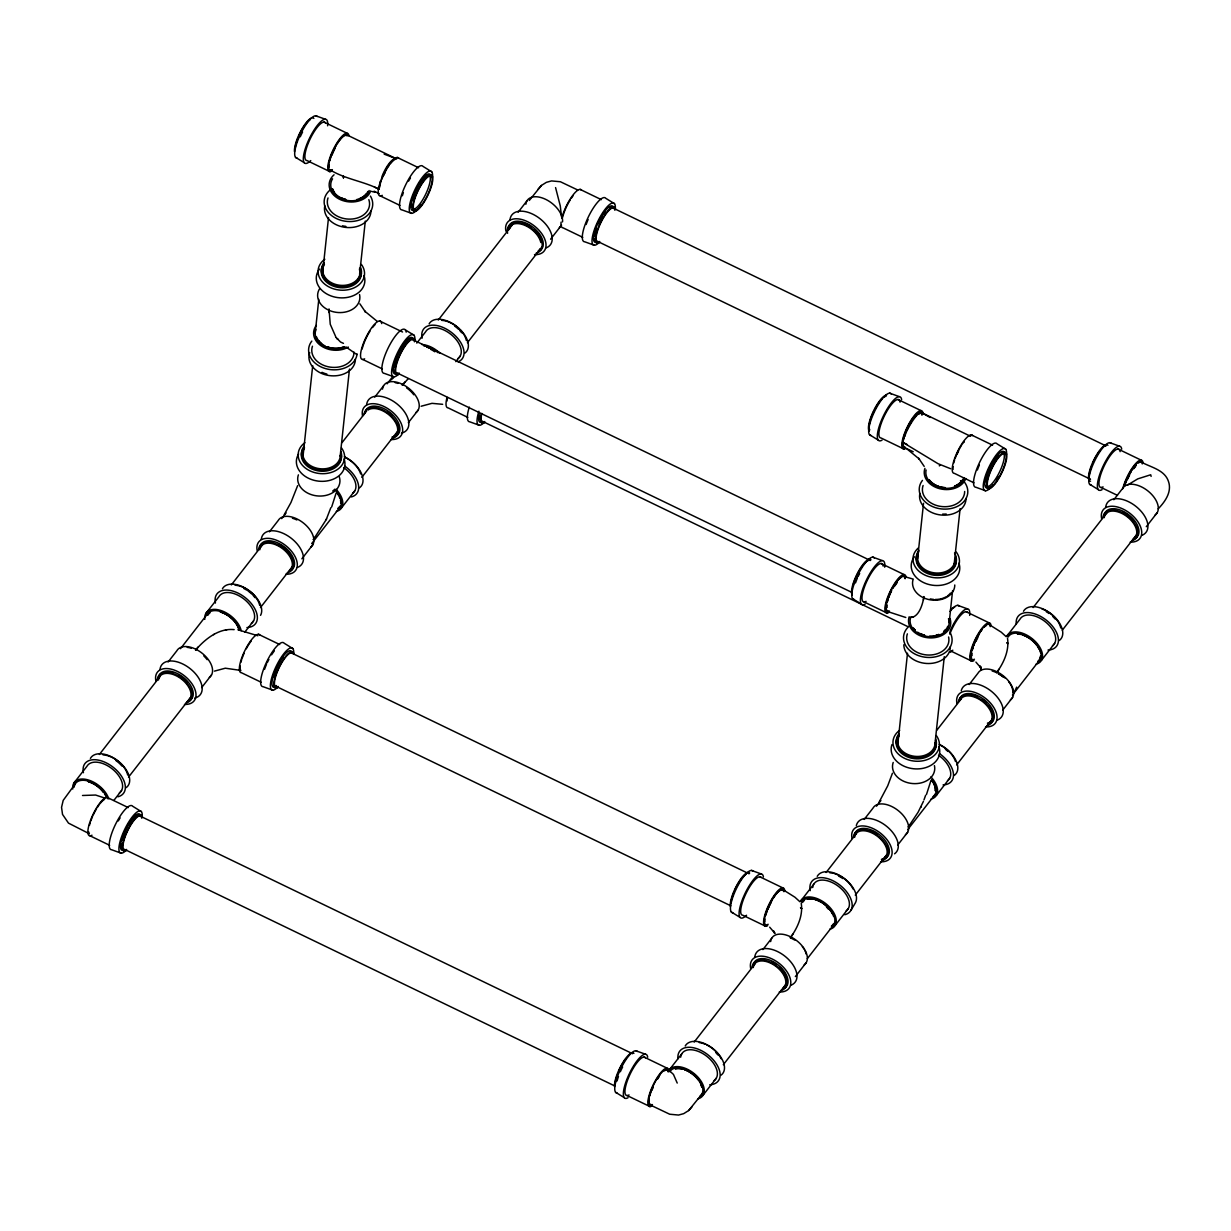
<?xml version="1.0" encoding="UTF-8"?>
<svg xmlns="http://www.w3.org/2000/svg" width="1231" height="1231" viewBox="0 0 1231 1231"><rect width="100%" height="100%" fill="white"/><g stroke="black" fill="none" stroke-linecap="round" stroke-linejoin="round"><path stroke-width="1.5" d="M794.841 940.084L790.348 937.745C797.442 928.066 803.228 915.525 801.227 903.277M992.171 671.003A19.588 11.541 37.9 0 1 996.602 672.68C1003.727 662.986 1009.451 650.46 1007.497 638.212M330.6 170.186C345.696 179.234 363.653 181.326 379.102 189.205A19.588 5.432 -64.2 0 1 379.779 185.496M328.815 312.505L329.016 308.935L330.247 324.245L336.017 337.371M315.167 333.293L318.798 299.379M302.795 458.409L312.705 365.622M322.414 274.79L328.523 217.595M339.787 139.719L339.725 140.226A18.804 5.201 -64.2 0 1 347.157 135.918M340.171 456.193L349.481 369.1M359.59 274.467L365.299 221.088M897.799 744.093L907.509 653.215M917.618 558.551L923.527 503.279M964.135 441.96L964.196 441.452A19.588 5.432 -64.2 0 0 962.473 443.806M934.975 743.786L944.285 656.692M954.194 563.952L960.103 508.665M949.178 622.609L952.594 590.572M1151.108 476.397L1150.708 474.766L1137.736 478.89L1127.473 485.106M923.419 599.989L923.927 596.573C922.865 603.759 919.034 617.454 910.463 617.454M330.831 507.726L326.215 519.62L313.351 539.624M925.62 795.318L923.989 799.858M380.533 180.942L379.102 189.205L374.424 187.05M315.136 537.239L313.366 539.593M909.955 824.739L908.155 827.186L918.111 812.198L923.435 801.366M336.14 493L331.693 506.91M930.944 780.592L926.481 794.487M297.64 485.63L290.947 502.54L284.223 514.666M892.444 773.222L887.72 785.824L879.026 802.258M907.401 444.653L902.708 442.298L938.13 463.748L950.609 468.719M1014.775 691.33L1016.652 687.144M326.215 519.62L326.569 518.836M921.003 807.197L921.373 806.428M940.007 464.672L939.345 465.857L940.299 464.81M850.96 910.294L855.345 902.923A23.297 13.726 37.9 0 0 843.066 877.58A23.297 13.726 37.9 0 0 817.23 876.334M82.508 795.488L95.603 795.041L104.881 798.088M790.348 937.745L792.872 934.237M996.602 672.68L999.141 669.172M73.752 783.239L86.893 766.359A21.173 12.464 37.9 0 1 112.59 769.175A21.173 12.464 37.9 0 1 119.361 792.964M168.108 662.001L176.864 650.753A21.173 12.464 37.9 0 1 202.546 653.569A21.173 12.464 37.9 0 1 209.332 677.358M205.777 613.592L218.918 596.712A21.173 12.464 37.9 0 1 244.6 599.528A21.173 12.464 37.9 0 1 251.386 623.317M269.42 531.807L278.175 520.544A21.173 12.464 37.9 0 1 303.872 523.36A21.173 12.464 37.9 0 1 310.643 547.149M518.128 212.224L526.883 200.961M374.763 397.136L383.533 385.872M416.817 343.095L425.587 331.831A21.173 12.464 37.9 0 1 451.269 334.647A21.173 12.464 37.9 0 1 458.04 358.436M75.06 784.147L63.196 800.381L61.55 807.336L62.519 814.399L68.49 823.124L88.94 833.541M180.48 648.675L207.07 614.5A19.588 11.541 37.9 0 1 224.457 613.007A19.588 11.541 37.9 0 1 239.83 630.303M281.684 518.62L286.1 512.942M529.299 200.453L541.425 185.45L546.379 182.342L551.55 180.926L560.397 181.742L577.724 189.989M387.134 383.81L392.92 376.378M99.372 754.48L160.307 676.173M231.32 584.925L264.019 542.902M342.033 442.637L366.592 411.077M438.267 320.045L513.265 223.673M128.516 777.13L191.79 695.838M260.464 607.575L291.993 567.06M361.822 477.336L398.075 430.727M467.411 342.71L542.409 246.338M311.689 543.594L340.448 506.664M113.883 800.396L121.546 790.533M201.653 687.59L211.517 674.927M244.8 632.149L253.555 620.886M301.872 558.797L312.828 544.733M341.741 507.572L354.882 490.692M550.58 239.214L561.536 225.15A21.173 12.464 37.9 0 1 559.351 227.566M408.323 422.725L418.171 410.061M455.855 361.652L460.225 356.021M681.697 1053.951L668.556 1070.832A21.173 12.464 37.9 0 1 696.315 1075.479A21.173 12.464 37.9 0 1 697.808 1098.868M762.897 949.593L771.668 938.33M813.706 884.289L800.565 901.184A21.173 12.464 37.9 0 1 828.325 905.831A21.173 12.464 37.9 0 1 829.817 929.22M864.224 819.384L872.979 808.136A21.173 12.464 37.9 0 1 898.676 810.952A21.173 12.464 37.9 0 1 905.447 834.741M969.166 684.528L977.922 673.265A21.173 12.464 37.9 0 1 1003.619 676.081A21.173 12.464 37.9 0 1 1010.389 699.87M1113.84 499.709L1122.595 488.445A21.173 12.464 37.9 0 1 1148.292 491.261A21.173 12.464 37.9 0 1 1155.063 515.05M876.487 806.197L880.904 800.535M648.752 1099.852L649.152 1099.345A18.804 5.201 -64.2 0 0 649.137 1102.084M694.176 1042.057L755.095 963.765M826.109 872.502L856.484 833.479M936.837 730.229L961.396 698.654M1033.132 607.56L1107.161 512.435M723.32 1064.723L785.424 984.923M855.268 895.168L886.797 854.637M956.625 764.913L992.878 718.319M1062.276 630.226L1136.29 535.1M650.645 1105.161L669.695 1114.224L678.543 1115.055L683.713 1113.64L688.668 1110.531L701.901 1094.113M807.321 958.641L833.926 924.45M907.647 829.709L935.237 794.257M1012.436 695.053L1040.18 659.385M1158.156 508.865C1165.034 501.771 1172.127 491.861 1168.481 481.475C1164.511 469.303 1149.831 467.241 1140.321 461.502M703.209 1095.021L716.35 1078.125M795.364 976.583L806.305 962.519M835.218 925.358L848.359 908.478M897.768 844.974L907.632 832.31M936.545 795.164L949.686 778.269M1002.726 710.118L1012.574 697.454M1041.488 660.293L1054.628 643.413M1146.292 526.699L1157.248 512.635M555.566 187.589L560.274 205.885L561.536 216.918M677.219 1083.065L673.449 1074.432L670.31 1071.509M405.045 381.933L402.214 385.288L408.215 378.717M198.376 646.798L195.544 650.168C204.746 639.335 218.749 627.918 234.152 629.626M538.162 189.051L539.547 187.527M540.147 186.85L541.425 185.45M688.668 1110.531L689.945 1109.131M690.545 1108.454L691.93 1106.931M391.027 379.887L393.52 377.809M421.11 406.245L431.989 403.337L442.637 404.322M214.44 671.126L225.319 668.202L239.368 670.218M214.225 634.288L213.532 634.657M913.402 617.177L911.94 616.916L913.31 617.223M237.922 629.78L257.864 635.75M371.762 191.497L374.793 192.174M912.125 578.77L906.016 577.077M905.785 617.485L887.613 611.545M225.473 629.98L226.519 630.226L225.719 629.949M384.18 154.152L395.874 158.553A19.588 6.386 -66.7 0 0 382.118 176.218M315.675 115.745L325.261 119.207M594.373 245.277L584.787 241.815A24.358 6.755 -64.2 0 1 588.495 216.625A24.358 6.755 -64.2 0 1 605.837 198.345L614.5 203.7M1109.731 442.652L1119.318 446.114M411.585 213.363L401.998 209.901A24.358 6.755 -64.2 0 1 405.722 184.727A24.358 6.755 -64.2 0 1 423.049 166.431L431.727 171.786M889.674 393.151L899.261 396.613M985.585 490.769L975.998 487.307A24.358 6.755 -64.2 0 1 979.722 462.133A24.358 6.755 -64.2 0 1 997.064 443.837L1005.727 449.192M393.92 376.84L384.334 373.378A24.358 6.755 -64.2 0 1 389.488 345.372A24.358 6.755 -64.2 0 1 406.184 332.155M872.764 557.135L882.35 560.597M479.398 425.295L469.811 421.833A24.358 6.755 -64.2 0 1 469.303 407.122M957.718 605.344L967.304 608.806M272.728 690.16L263.142 686.713A24.358 6.755 -64.2 0 1 266.85 661.524A24.358 6.755 -64.2 0 1 284.192 643.244L292.855 648.583M751.449 870.409L761.035 873.872M121.269 853.221L111.682 849.759A24.358 6.755 -64.2 0 1 115.391 824.585A24.358 6.755 -64.2 0 1 132.733 806.29L141.396 811.644M635.719 1050.705L645.306 1054.167M343.449 343.341L340.541 342.033L336.278 337.709M580.078 189.374L601.359 199.653M1118.056 449.007L1140.968 460.055M610.207 206.654L1105.3 445.576M597.112 241.168L1090.481 479.259M582.771 237.337L563.136 227.873A21.173 5.863 -64.2 0 1 561.09 222.134M1101.114 487.491L1117.486 495.385M323.984 122.084L346.896 133.148M397.305 157.476L418.571 167.739M897.999 399.506L920.911 410.554M971.305 434.882L992.571 445.145M346.265 134.594L394.982 158.107M920.265 412L970.674 436.328M374.086 191.174L379.271 193.682M913.233 451.762L904.6 447.607A19.588 5.432 -64.2 0 1 908.74 425.064A19.588 5.432 -64.2 0 1 922.173 414.447M329.954 171.632L307.042 160.584A21.173 5.863 -64.2 0 1 310.274 138.688A21.173 5.863 -64.2 0 1 325.353 122.777M380.364 195.96L399.998 205.439M903.969 449.038L881.057 437.99A21.173 5.863 -64.2 0 1 885.535 413.631A21.173 5.863 -64.2 0 1 900.061 402.152M973.998 482.844L954.364 473.366A21.173 5.863 -64.2 0 1 957.595 451.469A21.173 5.863 -64.2 0 1 972.675 435.574M960.472 480.721L962.303 481.613M379.64 320.952L402.552 332.001M881.073 563.49L903.985 574.538M411.877 339.248L870.379 560.505M966.027 611.684L988.939 622.748M397.044 372.916L852.098 592.511M362.699 359.437L382.333 368.915M864.147 601.974L887.043 613.023M482.106 421.171L907.647 626.533M467.795 417.371L448.161 407.892A21.173 5.863 -64.2 0 1 446.853 398.152M950.732 650.968L971.998 661.232M258.433 634.273L279.714 644.536M759.758 876.749L782.67 887.813M290.67 652.568L749.079 873.795M274.113 685.405L730.799 905.801M261.141 682.236L241.491 672.757A21.173 5.863 -64.2 0 1 244.723 650.876A21.173 5.863 -64.2 0 1 259.803 634.965M765.744 926.297L742.832 915.248A21.173 5.863 -64.2 0 1 746.063 893.352A21.173 5.863 -64.2 0 1 761.127 877.441M106.974 797.334L128.255 807.598M644.044 1057.06L666.956 1068.108M139.226 815.63L632.596 1053.721M124.408 849.313L614.315 1085.727M90.032 835.818L109.667 845.297M627.102 1095.544L650.014 1106.592M989.586 624.84L1001.203 632.149L1006.235 636.735M783.331 889.905L794.934 897.214L799.965 901.8M1007.958 643.382L1006.758 642.705L1007.958 643.536M801.689 908.447L800.489 907.77L801.689 908.616M1089.604 484.229L1098.267 489.584M869.548 434.728L878.211 440.083M295.532 157.322L304.211 162.661M852.621 598.712L861.3 604.067M405.384 329.908L414.062 335.263M731.306 911.986L739.985 917.341M615.592 1092.282L624.255 1097.637M930.067 417.478L922.081 412.924L922.465 414.585M906.878 448.869L919.465 459.194L918.649 458.255L924.204 466.411M377.194 321.353L364.591 311.028L365.407 311.951L359.867 303.811M356.775 354.513L345.865 346.896M1005.204 678.05L998.11 673.465A19.588 11.541 37.9 0 1 1003.65 677.327M975.921 662.109L980.999 668.002M769.667 927.174L774.73 933.067M337.063 338.494L337.848 339.325L337.217 338.663M981.199 668.325L979.722 665.771L980.676 667.91M774.93 933.406L773.453 930.836L774.407 932.975M981.245 670.126L980.938 666.879L981.122 669.033M893.121 587.341A18.527 5.139 -64.2 0 1 905.062 578.693M886.628 607.729A18.527 5.139 -64.2 0 1 886.643 605.037M887.289 601.528A18.527 5.139 -64.2 0 1 888.059 598.851M888.52 597.45A18.527 5.139 -64.2 0 1 891.629 590.172M894.875 585.91A15.88 4.401 -64.2 0 1 896.953 582.94M667.217 1070.431A18.527 5.139 -64.2 0 1 668.418 1071.032M765.974 914.802A18.527 5.139 -64.2 0 1 767.205 910.725M767.729 909.294A18.527 5.139 -64.2 0 1 772.591 899.261M773.391 897.968A18.527 5.139 -64.2 0 1 775.007 895.568M775.822 894.491A18.527 5.139 -64.2 0 1 783.147 890.259M971.582 655.938A18.527 5.139 -64.2 0 1 971.598 653.246M972.244 649.737A18.527 5.139 -64.2 0 1 972.998 647.06M973.475 645.66A18.527 5.139 -64.2 0 1 978.86 634.196M979.661 632.903A18.527 5.139 -64.2 0 1 982.076 629.426M984.415 626.779A18.527 5.139 -64.2 0 1 986.508 625.133M975.998 641.32A15.88 4.401 -64.2 0 1 977.814 637.581M1124.303 486.137A18.527 5.139 -64.2 0 1 1136.136 464.487A18.804 5.201 -64.2 0 0 1125.057 483.598M1127.719 479.028A15.88 4.401 -64.2 0 1 1129.519 475.289M1133.613 468.842A15.88 4.401 -64.2 0 1 1135.613 466.58M366.515 193.713A18.527 14.064 6.1 0 1 359.775 198.591M345.742 199.407A18.527 14.064 6.1 0 1 341.279 197.806M334.493 192.344A18.527 14.064 6.1 0 1 332.632 188.866M344.542 347.465A19.588 14.88 6.1 0 1 322.861 345.449A19.588 14.88 6.1 0 1 315.828 329.462M348.342 347.065A21.173 16.08 6.1 0 1 321.183 345.896A21.173 16.08 6.1 0 1 316.382 325.292M354.02 352.174A21.173 16.08 6.1 0 1 330.185 367.13A21.173 16.08 6.1 0 1 312.459 346.219M355.39 359.113A23.297 17.696 6.1 0 1 329.185 375.563A23.297 17.696 6.1 0 1 309.689 352.558M357.098 353.913A24.358 18.496 6.1 0 1 325.646 368.638A24.358 18.496 6.1 0 1 311.812 341.095M326.861 374.055A20.127 15.28 6.1 0 1 322.014 372.316M344.141 346.927A18.804 14.28 6.1 0 1 326.831 346.757M325.384 346.126A18.804 14.28 6.1 0 1 316.613 337.063M398.875 374.255A20.127 5.57 -64.2 0 1 400.09 354.036A20.127 5.57 -64.2 0 1 415.078 340.787M399.29 373.085A18.804 5.201 -64.2 0 1 400.429 354.205A18.804 5.201 -64.2 0 1 414.416 341.818M395.72 372.747A18.804 5.201 -64.2 0 1 393.889 370.393M393.905 367.654A18.804 5.201 -64.2 0 1 406.907 340.818M409.031 339.141A18.804 5.201 -64.2 0 1 410.754 338.587M398.69 374.086A23.297 6.463 -64.2 0 1 392.135 367.684A23.297 6.463 -64.2 0 1 405.861 339.356A23.297 6.463 -64.2 0 1 414.801 340.802M395.197 373.947A20.127 5.57 -64.2 0 1 398.259 353.159A20.127 5.57 -64.2 0 1 412.585 338.048M364.638 358.821A21.173 5.863 -64.2 0 1 365.93 337.54A21.173 5.863 -64.2 0 1 381.702 323.599M362.129 348.989A19.588 5.432 -64.2 0 1 369.962 331.185M372.516 327.523A19.588 5.432 -64.2 0 1 374.993 324.707M359.544 294.532A21.173 16.08 6.1 0 1 336.048 312.305A21.173 16.08 6.1 0 1 319.568 288.808M359.544 268.158A18.804 14.28 6.1 0 1 339.864 285.269A18.804 14.28 6.1 0 1 324.43 264.311M359.437 276.944A18.804 14.28 6.1 0 1 355.697 282.268M331.97 284.453A18.804 14.28 6.1 0 1 323.214 275.39M322.553 271.651A18.804 14.28 6.1 0 1 323.184 267.973M359.406 269.527A18.804 14.28 6.1 0 1 360.052 273.267M361.375 273.313A20.127 15.28 6.1 0 1 336.171 287.023A20.127 15.28 6.1 0 1 323.891 264.05M360.683 269.327A20.127 15.28 6.1 0 1 361.299 271.989M360.821 267.958A20.127 15.28 6.1 0 1 338.894 286.161A20.127 15.28 6.1 0 1 324.045 262.68M361.406 264.45A23.297 17.696 6.1 0 1 354.697 287.562A23.297 17.696 6.1 0 1 323.538 283.099A23.297 17.696 6.1 0 1 324.83 259.218M364.022 275.513A24.358 18.496 6.1 0 1 337.463 297.563A24.358 18.496 6.1 0 1 319.491 269.143M332.016 155.044A17.48 4.847 -64.2 0 1 335.14 148.166M332.385 169.616A19.588 5.432 -64.2 0 1 332.508 152.259A19.588 5.432 -64.2 0 1 347.527 135.225M380.148 184.127A19.588 5.432 -64.2 0 1 381.087 181.203M381.641 179.68A19.588 5.432 -64.2 0 1 386.78 169.062M387.627 167.708A19.588 5.432 -64.2 0 1 389.335 165.169M390.181 164.031A19.588 5.432 -64.2 0 1 396.659 158.907M331.908 171.017A21.173 5.863 -64.2 0 1 333.186 149.736A21.173 5.863 -64.2 0 1 348.958 135.795M329.077 167.124A18.804 5.201 -64.2 0 1 329.092 164.385M329.754 160.83A18.804 5.201 -64.2 0 1 336.463 145.058M337.263 143.75A18.804 5.201 -64.2 0 1 338.91 141.319M294.517 151.798A20.127 5.57 -64.2 0 1 301.98 128.916A20.127 5.57 -64.2 0 1 313.859 118.407M300.272 136.779A20.127 5.57 -64.2 0 1 302.564 132.056M297.04 158.076A23.297 6.463 -64.2 0 1 300.595 133.994A23.297 6.463 -64.2 0 1 317.167 116.499M310.766 160.584A24.358 6.755 -64.2 0 1 303.903 153.89A24.358 6.755 -64.2 0 1 318.244 124.285A24.358 6.755 -64.2 0 1 327.615 125.793M295.194 148.012A18.804 5.201 -64.2 0 1 298.21 137.395M298.841 135.902A18.804 5.201 -64.2 0 1 310.32 119.499M367.915 191.497A18.804 14.28 6.1 0 1 356.728 199.576M345.465 199.453A18.804 14.28 6.1 0 1 332.17 188.774M370.946 210.824A23.297 17.696 6.1 0 1 345.742 227.412A23.297 17.696 6.1 0 1 324.815 205.762M370.423 196.083A24.358 18.496 6.1 0 1 361.852 219.041A24.358 18.496 6.1 0 1 330.339 214.533A24.358 18.496 6.1 0 1 329.785 190.266M368.838 199.684A21.173 16.08 6.1 0 1 348.496 219.103A21.173 16.08 6.1 0 1 328.015 197.929M345.865 226.381A20.127 15.28 6.1 0 1 342.418 225.781M370.7 190.897A21.173 16.08 6.1 0 1 340.572 199.73A21.173 16.08 6.1 0 1 334.047 174.787M369.162 190.513A19.588 14.88 6.1 0 1 343.634 199.576A19.588 14.88 6.1 0 1 332.539 178.787M382.302 195.329A21.173 5.863 -64.2 0 1 382.426 176.572A21.173 5.863 -64.2 0 1 398.659 158.153M422.202 180.034A18.804 5.201 -64.2 0 1 429.019 185.773A18.804 5.201 -64.2 0 1 413.385 209.27M411.554 206.916A18.804 5.201 -64.2 0 1 411.569 204.177M412.231 200.622A18.804 5.201 -64.2 0 1 418.94 184.865M419.74 183.542A18.804 5.201 -64.2 0 1 421.387 181.111M402.352 195.775A21.173 5.863 -64.2 0 1 403.368 192.621M408.615 181.065A21.173 5.863 -64.2 0 1 410.431 178.033M414.709 209.886A20.127 5.57 -64.2 0 1 414.832 192.067A20.127 5.57 -64.2 0 1 430.25 174.571M421.325 204.454A23.297 6.463 -64.2 0 1 409.231 208.701A23.297 6.463 -64.2 0 1 421.833 178.003A23.297 6.463 -64.2 0 1 432.466 177.326M383.826 175.11A18.804 5.201 -64.2 0 1 385.288 172.171M343.926 346.85A18.527 14.064 6.1 0 1 326.861 346.68M321.599 343.649A18.527 14.064 6.1 0 1 318.644 340.602M427.08 347.157A18.527 10.91 37.9 0 1 435.389 351.174M187.22 647.368A19.604 11.171 42.2 0 1 191.282 648.26M203.838 655.954A19.588 11.541 37.9 0 1 207.131 659.662M204.792 619.362A21.173 12.464 37.9 0 1 220.564 610.391A21.173 12.464 37.9 0 1 241.184 630.687M243.846 588.526A18.804 11.064 37.9 0 1 246.662 590.08M248.016 590.972A18.804 11.064 37.9 0 1 251.801 594.081M252.94 595.235A18.804 11.064 37.9 0 1 254.971 597.65M207.716 614.961A18.804 11.064 37.9 0 1 209.655 612.807M239.153 630.118A18.804 11.064 37.9 0 0 220.149 611.899A18.527 10.91 37.9 0 1 238.937 629.887M207.962 614.931A18.527 10.91 37.9 0 1 209.87 612.823M222.442 588.741A23.297 13.726 37.9 0 1 248.262 590.003A23.297 13.726 37.9 0 1 260.557 615.346M215.44 603.052A24.358 14.341 37.9 0 1 230.028 590.403A24.358 14.341 37.9 0 1 255.586 610.268A24.358 14.341 37.9 0 1 246.939 627.548M235.044 585.217A20.127 11.848 37.9 0 1 259.726 605.437M277.667 687.575A20.127 5.57 -64.2 0 1 278.898 667.371A20.127 5.57 -64.2 0 1 293.886 654.123M278.083 686.406A18.804 5.201 -64.2 0 1 278.191 669.756A18.804 5.201 -64.2 0 1 292.609 653.415M276.252 685.529A18.804 5.201 -64.2 0 1 273.313 685.467M273.359 677.435A18.804 5.201 -64.2 0 1 280.883 660.355M281.699 659.108A18.804 5.201 -64.2 0 1 283.345 656.831M277.498 687.406A23.297 6.463 -64.2 0 1 270.928 681.02A23.297 6.463 -64.2 0 1 284.653 652.692A23.297 6.463 -64.2 0 1 293.609 654.138M264.511 669.418A21.173 5.863 -64.2 0 1 266.481 664.432M267.235 662.77A21.173 5.863 -64.2 0 1 268.897 659.462M271.574 654.83A21.173 5.863 -64.2 0 1 274.344 650.876M273.99 687.283A20.127 5.57 -64.2 0 1 278.252 664.14A20.127 5.57 -64.2 0 1 292.055 653.23M240.876 670.68A19.588 5.432 -64.2 0 1 240.245 666.017M240.922 662.309A19.588 5.432 -64.2 0 1 241.722 659.477M242.23 658A19.588 5.432 -64.2 0 1 244.046 653.399M246.277 648.783A19.588 5.432 -64.2 0 1 251.324 640.843M158.476 679.989A18.804 11.064 37.9 0 1 180.203 678.112A18.804 11.064 37.9 0 1 188.174 700.716M170.093 672.141A18.804 11.064 37.9 0 1 172.832 672.695M178.495 675.05A18.804 11.064 37.9 0 1 187.235 682.205M191.159 697.208A18.804 11.064 37.9 0 1 189.22 699.362M158.384 678.081A20.127 11.848 37.9 0 1 183.742 677.665A20.127 11.848 37.9 0 1 187.112 701.624M157.322 679.435A20.127 11.848 37.9 0 1 182.68 679.02A20.127 11.848 37.9 0 1 186.066 702.978M155.891 680.989A23.297 13.726 37.9 0 1 170.401 668.987A23.297 13.726 37.9 0 1 194.744 688.929A23.297 13.726 37.9 0 1 184.481 704.409M159.968 669.556A24.358 14.341 37.9 0 1 190.667 669.064A24.358 14.341 37.9 0 1 194.76 698.069M103.342 792.164A18.527 10.91 37.9 0 0 88.186 781.577A18.804 11.064 37.9 0 1 103.496 792.287M104.373 793.533A18.804 11.064 37.9 0 1 105.82 796.057M336.679 492.308A18.527 10.91 37.9 0 1 339.941 498.493M335.247 489.784A19.588 11.541 37.9 0 1 338.417 508.911M292.424 518.266A19.588 11.541 37.9 0 1 296.856 519.959M336.125 489.323A21.173 12.464 37.9 0 1 336.34 511.434M343.711 467.642A21.173 12.464 37.9 0 1 352.697 493.108M344.634 466.01A24.358 14.341 37.9 0 1 351.266 496.939M344.418 456.763A23.297 13.726 37.9 0 1 359.467 487.799M345.249 457.47A20.127 11.848 37.9 0 1 360.698 473.935M336.832 492.431A18.804 11.064 37.9 0 1 338.494 494.939M340.464 499.924A18.804 11.064 37.9 0 1 340.679 503.341M339.787 506.218A18.804 11.064 37.9 0 1 337.848 508.357M340.91 451.423A20.127 15.28 6.1 0 1 318.967 469.627A20.127 15.28 6.1 0 1 304.119 446.145M340.279 455.362A18.804 14.28 6.1 0 1 317.521 468.349A18.804 14.28 6.1 0 1 304.519 447.776M334.678 466.611A18.804 14.28 6.1 0 1 330.816 468.719M319.814 470.104A18.804 14.28 6.1 0 1 316.582 469.534M305.18 462.379A18.804 14.28 6.1 0 1 303.257 451.454M341.479 447.915A23.297 17.696 6.1 0 1 334.77 471.027A23.297 17.696 6.1 0 1 303.626 466.564A23.297 17.696 6.1 0 1 304.903 442.683M344.111 458.978A24.358 18.496 6.1 0 1 318.598 481.152A24.358 18.496 6.1 0 1 298.61 453.993M340.756 452.793A20.127 15.28 6.1 0 1 319.691 471.104A20.127 15.28 6.1 0 1 303.18 448.669M339.217 476.612A21.173 16.08 6.1 0 1 318.891 496.031A21.173 16.08 6.1 0 1 298.394 474.858M334.863 489.153A19.588 14.88 6.1 0 1 332.678 491.046M259.787 549.78A18.804 11.064 37.9 0 1 281.53 547.918A18.804 11.064 37.9 0 1 289.5 570.507M259.695 547.872A20.127 11.848 37.9 0 1 282.961 545.872A20.127 11.848 37.9 0 1 291.485 570.061M258.648 549.226A20.127 11.848 37.9 0 1 284.007 548.811A20.127 11.848 37.9 0 1 287.377 572.784M257.217 550.78A23.297 13.726 37.9 0 1 271.728 538.778A23.297 13.726 37.9 0 1 296.055 558.72A23.297 13.726 37.9 0 1 285.792 574.2M261.295 539.347A24.358 14.341 37.9 0 1 291.162 538.193A24.358 14.341 37.9 0 1 297.425 567.445M261.726 545.548A18.804 11.064 37.9 0 1 263.665 543.394M270.097 541.825A18.804 11.064 37.9 0 1 272.774 542.163M278.406 544.117A18.804 11.064 37.9 0 1 281.222 545.672M282.576 546.564A18.804 11.064 37.9 0 1 291.839 556.997M430.973 349.512A17.48 10.294 37.9 0 1 434.851 351.789M423.818 345.865A19.588 11.541 37.9 0 1 438.159 352.789M395.197 382.672A19.604 11.171 42.2 0 1 397.952 383.395M406.553 387.842A19.588 11.541 37.9 0 1 413.801 394.782M421.864 344.526A21.173 12.464 37.9 0 1 440.19 353.374M454.685 326.107A18.804 11.064 37.9 0 1 458.471 329.216M459.609 330.354A18.804 11.064 37.9 0 1 461.64 332.77M426.803 347.034A18.804 11.064 37.9 0 1 435.235 351.097M429.111 323.876A23.297 13.726 37.9 0 1 457.363 326.969A23.297 13.726 37.9 0 1 464.81 353.143M422.11 338.186A24.358 14.341 37.9 0 1 449.115 330.739A24.358 14.341 37.9 0 1 457.963 361.852M441.714 320.352A20.127 11.848 37.9 0 1 459.117 328.754M460.332 329.97A20.127 11.848 37.9 0 1 464.272 335.247M464.979 336.586A20.127 11.848 37.9 0 1 466.395 340.572M484.337 422.71A20.127 5.57 -64.2 0 1 481.259 414.031M484.752 421.541A18.804 5.201 -64.2 0 1 481.86 413.447M484.152 422.541A23.297 6.463 -64.2 0 1 478.905 411.216M479.351 418.863A18.804 5.201 -64.2 0 1 479.382 416.124M480.659 422.402A20.127 5.57 -64.2 0 1 479.428 413.154M446.915 401.152A19.588 5.432 -64.2 0 1 447.592 397.444M382.518 389.119A21.173 12.464 37.9 0 1 407.015 387.011A21.173 12.464 37.9 0 1 415.986 412.477M367.961 410.077A18.804 11.064 37.9 0 1 392.335 418.094A18.804 11.064 37.9 0 1 391.981 437.113M365.038 413.201A20.127 11.848 37.9 0 1 390.396 412.8A20.127 11.848 37.9 0 1 393.782 436.759M363.991 414.555A20.127 11.848 37.9 0 1 389.35 414.155A20.127 11.848 37.9 0 1 392.735 438.113M362.56 416.109A23.297 13.726 37.9 0 1 377.071 404.122A23.297 13.726 37.9 0 1 401.414 424.049A23.297 13.726 37.9 0 1 391.135 439.529M366.638 404.676A24.358 14.341 37.9 0 1 397.336 404.183A24.358 14.341 37.9 0 1 401.429 433.189M387.919 411.893A18.804 11.064 37.9 0 1 391.72 415.001M397.828 432.343A18.804 11.064 37.9 0 1 395.89 434.481M961.319 481.306A18.527 14.064 6.1 0 1 954.564 486.183M945.331 487.676A18.527 14.064 6.1 0 1 940.546 486.984A18.804 14.28 6.1 0 0 945.408 487.738M675.465 1068.8A18.527 10.91 37.9 0 1 682.99 1069.17M698.146 1079.741A18.527 10.91 37.9 0 0 684.374 1069.601A18.804 11.064 37.9 0 1 700.624 1083.634M700.978 1084.696A18.527 10.91 37.9 0 1 701.716 1087.127M675.296 1068.77A18.804 11.064 37.9 0 1 682.928 1069.139M701.178 1084.896A18.804 11.064 37.9 0 1 701.932 1087.358M807.474 899.153A18.527 10.91 37.9 0 1 813.645 899.184A18.804 11.064 37.9 0 0 807.321 899.122M814.999 899.522A18.527 10.91 37.9 0 1 821.969 902.646M823.308 903.523A18.527 10.91 37.9 0 1 832.448 913.802M802.52 902.538A18.804 11.064 37.9 0 1 804.458 900.4M814.937 899.492A18.804 11.064 37.9 0 1 822 902.662M823.37 903.554A18.804 11.064 37.9 0 1 833.633 916.495M833.279 924.004A18.804 11.064 37.9 0 1 831.34 926.158M931.482 779.885A18.527 10.91 37.9 0 1 934.744 786.07M935.052 787.271A18.527 10.91 37.9 0 1 935.268 790.641M945.47 629.564A18.527 14.064 6.1 0 1 943.623 631.503M938.73 634.427A18.527 14.064 6.1 0 1 935.806 635.35M920.234 633.642A18.527 14.064 6.1 0 0 924.696 635.242A18.804 14.28 6.1 0 1 917.618 632.211M1017.883 634.073A18.527 10.91 37.9 0 1 1020.514 634.411M1021.884 634.75A18.527 10.91 37.9 0 1 1028.839 637.873M1030.178 638.751A18.527 10.91 37.9 0 1 1040.61 652.707M1040.826 656.077A18.527 10.91 37.9 0 1 1038.041 661.032M904.693 436.405A17.48 4.847 -64.2 0 1 905.524 433.804M907.155 429.681A17.48 4.847 -64.2 0 1 911.355 421.756M913.648 418.494A17.48 4.847 -64.2 0 1 915.849 415.986M917.818 414.432A17.48 4.847 -64.2 0 1 919.419 413.924M953.086 469.473A19.588 5.432 -64.2 0 1 953.117 466.626M953.794 462.918A19.588 5.432 -64.2 0 1 954.594 460.086M955.087 458.609A19.588 5.432 -64.2 0 1 961.626 445.114M902.4 445.007A19.588 4.447 -61.9 0 1 909.709 425.557A19.588 4.447 -61.9 0 1 921.05 412.4M1002.419 452.516A18.804 5.201 -64.2 0 1 999.557 471.95A18.804 5.201 -64.2 0 1 986.185 486.06M985.585 481.583A18.804 5.201 -64.2 0 1 998.572 454.747M977.368 470.027A21.173 5.863 -64.2 0 1 979.353 465.041M957.164 453.993A18.804 5.201 -64.2 0 1 958.549 451.038M986.862 487.876A20.127 5.57 -64.2 0 1 989.939 467.088A20.127 5.57 -64.2 0 1 1004.25 451.977M993.294 484.675A23.297 6.463 -64.2 0 1 983.338 484.46A23.297 6.463 -64.2 0 1 996.525 454.531A23.297 6.463 -64.2 0 1 1006.466 454.747M998.587 476.535A23.297 6.463 -64.2 0 1 996.341 480.321M946.193 514.019A20.127 15.28 6.1 0 1 942.7 514.096M966.027 498.401A23.297 17.696 6.1 0 1 940.823 514.989A23.297 17.696 6.1 0 1 919.896 493.354M964.535 482.198A24.358 18.496 6.1 0 1 943.592 509.095A24.358 18.496 6.1 0 1 922.45 480.382M964.658 491.461A21.173 16.08 6.1 0 1 940.823 506.433A21.173 16.08 6.1 0 1 923.096 485.506M962.996 479.074A18.804 14.28 6.1 0 1 954.779 486.214M965.781 478.474A21.173 16.08 6.1 0 1 939.945 488.769A21.173 16.08 6.1 0 1 924.927 468.38M964.242 478.09A19.588 14.88 6.1 0 1 941.176 487.799A19.588 14.88 6.1 0 1 926.097 470.011M905.908 448.423A21.173 5.863 -64.2 0 1 907.201 427.157A21.173 5.863 -64.2 0 1 922.973 413.201M869.794 429.896A18.804 5.201 -64.2 0 1 874.241 410.354M874.995 408.892A18.804 5.201 -64.2 0 1 882.196 398.582M884.32 396.905A18.804 5.201 -64.2 0 1 886.043 396.351M921.157 413.339A18.804 5.201 -64.2 0 1 921.788 415.062M904.923 446.884A18.804 5.201 -64.2 0 1 903.092 444.529M903.108 441.791A18.804 5.201 -64.2 0 1 903.754 438.236M904.108 436.913A18.804 5.201 -64.2 0 1 905 434.097M905.539 432.65A18.804 5.201 -64.2 0 1 911.279 421.156M913.741 417.632A18.804 5.201 -64.2 0 1 916.11 414.955M918.218 413.277A18.804 5.201 -64.2 0 1 919.957 412.724M871.04 435.497A23.297 6.463 -64.2 0 1 874.595 411.4A23.297 6.463 -64.2 0 1 891.182 393.92M882.027 440.159A24.358 6.755 -64.2 0 1 883.504 415.693A24.358 6.755 -64.2 0 1 901.631 399.66M869.178 431.065A20.127 5.57 -64.2 0 1 873.548 410.923A20.127 5.57 -64.2 0 1 886.566 395.151M948.486 618.716A19.588 14.88 6.1 0 1 929.682 636.689A19.588 14.88 6.1 0 1 910.74 617.1M950.486 593.08A19.588 15.203 11.5 0 1 947.393 596.004M946.147 596.804A19.588 15.203 11.5 0 1 935.314 599.482M933.652 599.405A19.588 15.203 11.5 0 1 930.267 598.897M950.024 618.47A21.173 16.08 6.1 0 1 929.682 637.889A21.173 16.08 6.1 0 1 909.201 616.731M948.593 636.996A21.173 16.08 6.1 0 1 926.943 654.969A21.173 16.08 6.1 0 1 907.37 633.857M947.762 626.256A18.804 14.28 6.1 0 1 944.023 631.58M939.053 634.565A18.804 14.28 6.1 0 1 936.083 635.488M934.529 635.796A18.804 14.28 6.1 0 1 929.682 636.088M949.793 632.011A24.358 18.496 6.1 0 1 941.207 654.969A24.358 18.496 6.1 0 1 909.694 650.445A24.358 18.496 6.1 0 1 909.14 626.179M949.532 651.307A23.297 17.696 6.1 0 1 924.096 663.217A23.297 17.696 6.1 0 1 903.831 644.767M950.301 646.752A23.297 17.696 6.1 0 1 949.963 649.814M852.267 595.05A20.127 5.57 -64.2 0 1 857.822 572.569A20.127 5.57 -64.2 0 1 870.963 559.797M852.267 592.157A18.804 5.201 -64.2 0 1 852.283 589.403M852.945 585.848A18.804 5.201 -64.2 0 1 859.653 570.091M860.454 568.768A18.804 5.201 -64.2 0 1 862.1 566.352M862.916 565.26A18.804 5.201 -64.2 0 1 869.132 560.336M887.997 610.868A18.804 5.201 -64.2 0 1 886.843 602.221M888.09 598.081A18.804 5.201 -64.2 0 1 891.229 590.695M892.752 587.833A18.804 5.201 -64.2 0 1 901.307 577.247M854.129 599.466A23.297 6.463 -64.2 0 1 857.684 575.385A23.297 6.463 -64.2 0 1 874.272 557.905M865.101 604.144A24.358 6.755 -64.2 0 1 868.024 576.847A24.358 6.755 -64.2 0 1 884.704 567.183M866.085 601.344A21.173 5.863 -64.2 0 1 867.378 580.078A21.173 5.863 -64.2 0 1 883.15 566.137M855.499 582.909A20.127 5.57 -64.2 0 1 857.361 578.17M858.084 576.585A20.127 5.57 -64.2 0 1 859.653 573.446M888.997 612.407A21.173 5.863 -64.2 0 1 890.275 591.142A21.173 5.863 -64.2 0 1 906.047 577.185M889.49 611.007A19.588 5.432 -64.2 0 1 890.675 591.326A19.588 5.432 -64.2 0 1 905.262 578.432M886.828 607.468A17.48 4.847 -64.2 0 1 886.843 604.929M887.459 601.62A17.48 4.847 -64.2 0 1 888.167 599.097M888.613 597.789A17.48 4.847 -64.2 0 1 891.536 590.911M892.952 588.249A17.48 4.847 -64.2 0 1 896.722 582.478M954.779 584.987A21.173 16.08 6.1 0 1 930.959 599.943A21.173 16.08 6.1 0 1 913.233 579.032M955.118 559.536A18.804 14.28 6.1 0 1 933.975 572.815A18.804 14.28 6.1 0 1 918.234 554.258M954.979 560.905A18.804 14.28 6.1 0 1 949.516 570.784M939.53 574.323A18.804 14.28 6.1 0 1 936.268 574.415M955.595 556.966A20.127 15.28 6.1 0 1 933.652 575.169A20.127 15.28 6.1 0 1 918.803 551.703M956.318 552.088A23.297 17.696 6.1 0 1 950.147 574.923A23.297 17.696 6.1 0 1 919.357 571.538A23.297 17.696 6.1 0 1 918.372 547.933M958.934 563.152A24.358 18.496 6.1 0 1 932.39 585.202A24.358 18.496 6.1 0 1 914.418 556.781M954.533 553.027A20.127 15.28 6.1 0 1 935.545 574A20.127 15.28 6.1 0 1 918.957 550.334M1008.143 637.027A19.588 11.541 37.9 0 1 1031.901 639.628A19.588 11.541 37.9 0 1 1038.164 661.632M1008.62 681.589A19.588 11.864 33.5 0 1 1012.805 692.699M1036.087 664.155A21.173 12.464 37.9 0 0 1034.594 640.766A21.173 12.464 37.9 0 0 1006.835 636.119L1019.976 619.224A21.173 12.464 37.9 0 1 1045.673 622.04A21.173 12.464 37.9 0 1 1052.443 645.829M1017.16 633.75A18.804 11.064 37.9 0 1 1021.207 634.427M1022.607 634.857A18.804 11.064 37.9 0 1 1036.579 645.152M1037.456 646.398A18.804 11.064 37.9 0 1 1038.902 648.922M1040.426 656.061A18.804 11.064 37.9 0 1 1039.533 658.939M1041.949 608.93A20.127 11.848 37.9 0 1 1060.783 627.964M1023.5 611.268A23.297 13.726 37.9 0 1 1051.766 614.361A23.297 13.726 37.9 0 1 1059.214 640.535M1016.252 624.04A24.358 14.341 37.9 0 1 1032.27 613.161A24.358 14.341 37.9 0 1 1056.89 633.334A24.358 14.341 37.9 0 1 1048.012 650.06M1046.319 611.776A18.804 11.064 37.9 0 1 1049.074 613.5M1052.874 616.608A18.804 11.064 37.9 0 1 1055.059 618.947M950.486 609.73A20.127 5.57 -64.2 0 1 954.61 607.345M971.736 658.462A18.804 5.201 -64.2 0 1 971.798 650.43M972.151 649.106A18.804 5.201 -64.2 0 1 981.769 629.826M984.138 627.133A18.804 5.201 -64.2 0 1 986.262 625.456M950.209 630.78A24.358 6.755 -64.2 0 1 963.75 610.422A24.358 6.755 -64.2 0 1 969.659 615.392M952.809 650.183A24.358 6.755 -64.2 0 1 950.055 652.353M950.009 611.438A23.297 6.463 -64.2 0 1 959.211 606.098M949.793 634.15A21.173 5.863 -64.2 0 1 967.397 612.376M973.952 660.616A21.173 5.863 -64.2 0 1 975.229 639.335A21.173 5.863 -64.2 0 1 991.001 625.394M974.429 659.216A19.588 5.432 -64.2 0 1 975.629 639.535A19.588 5.432 -64.2 0 1 990.216 626.641M971.782 655.677A17.48 4.847 -64.2 0 1 971.798 653.138M972.413 649.83A17.48 4.847 -64.2 0 1 973.121 647.306M973.567 645.983A17.48 4.847 -64.2 0 1 976.491 639.12M977.183 637.766A17.48 4.847 -64.2 0 1 979.399 633.95M960.426 699.623A18.804 11.064 37.9 0 1 983.23 702.116A18.804 11.064 37.9 0 1 989.247 723.228M993.125 716.857A18.804 11.064 37.9 0 1 987.431 723.151M969.843 694.546A18.804 11.064 37.9 0 1 972.521 694.884M973.906 695.223A18.804 11.064 37.9 0 1 976.737 696.207M982.323 699.285A18.804 11.064 37.9 0 1 986.108 702.393M989.278 705.948A18.804 11.064 37.9 0 1 990.924 708.456M959.441 700.593A20.127 11.848 37.9 0 1 982.707 698.608A20.127 11.848 37.9 0 1 991.232 722.782M958.395 701.947A20.127 11.848 37.9 0 1 983.754 701.547A20.127 11.848 37.9 0 1 987.124 725.505M956.964 703.501A23.297 13.726 37.9 0 1 971.474 691.514A23.297 13.726 37.9 0 1 995.802 711.441A23.297 13.726 37.9 0 1 985.539 726.921M961.257 690.745A24.358 14.341 37.9 0 1 991.74 691.576A24.358 14.341 37.9 0 1 997.172 720.166M932.159 779.885A19.588 11.541 37.9 0 1 933.221 796.488M930.928 776.915A21.173 12.464 37.9 0 1 931.144 799.011M945.454 749.325A18.804 11.064 37.9 0 1 947.916 751.464M938.514 755.234A21.173 12.464 37.9 0 1 947.501 780.7M939.438 753.587A24.358 14.341 37.9 0 1 953.41 773.468A24.358 14.341 37.9 0 1 943.069 784.932M939.222 744.355A23.297 13.726 37.9 0 1 954.271 775.392M940.053 745.063A20.127 11.848 37.9 0 1 955.502 761.527M931.636 780.023A18.804 11.064 37.9 0 1 935.483 790.918M935.714 739.015A20.127 15.28 6.1 0 1 913.771 757.219A20.127 15.28 6.1 0 1 898.922 733.738M935.083 742.939A18.804 14.28 6.1 0 1 912.325 755.942A18.804 14.28 6.1 0 1 899.322 735.369M919.495 757.742A18.804 14.28 6.1 0 1 916.249 757.819M899.215 748.833A18.804 14.28 6.1 0 1 898.061 739.031M936.283 735.507A23.297 17.696 6.1 0 1 929.574 758.604A23.297 17.696 6.1 0 1 898.43 754.157A23.297 17.696 6.1 0 1 899.707 730.275M938.914 746.571A24.358 18.496 6.1 0 1 915.525 768.898A24.358 18.496 6.1 0 1 891.967 744.555M935.56 740.385A20.127 15.28 6.1 0 1 914.495 758.696A20.127 15.28 6.1 0 1 897.968 736.261M934.421 765.59A21.173 16.08 6.1 0 1 912.771 783.562A21.173 16.08 6.1 0 1 893.198 762.451M854.591 837.372A18.804 11.064 37.9 0 1 878.288 836.988A18.804 11.064 37.9 0 1 881.442 859.361M870.363 830.525A18.804 11.064 37.9 0 1 877.38 834.141M887.289 854.591A18.804 11.064 37.9 0 1 885.351 856.745M854.499 835.464A20.127 11.848 37.9 0 1 879.857 835.049A20.127 11.848 37.9 0 1 883.243 859.007M853.452 836.818A20.127 11.848 37.9 0 1 878.811 836.403A20.127 11.848 37.9 0 1 882.181 860.361M852.021 838.373A23.297 13.726 37.9 0 1 866.532 826.37A23.297 13.726 37.9 0 1 890.859 846.312A23.297 13.726 37.9 0 1 880.596 861.792M856.314 825.601A24.358 14.341 37.9 0 1 885.104 825.139A24.358 14.341 37.9 0 1 894.568 853.806M826.509 907.124A17.48 10.294 37.9 0 1 828.54 909.309M801.873 902.092A19.588 11.541 37.9 0 1 825.632 904.693A19.588 11.541 37.9 0 1 831.894 926.697M802.35 946.654A19.588 11.864 33.5 0 1 804.151 949.178M804.859 950.455A19.588 11.864 33.5 0 1 806.29 954.24M812.706 887.536A21.173 12.464 37.9 0 1 837.203 885.443A21.173 12.464 37.9 0 1 846.174 910.894M829.848 872.81A20.127 11.848 37.9 0 1 832.695 873.179M834.187 873.533A20.127 11.848 37.9 0 1 853.114 889.044M810.244 890.644A24.358 14.341 37.9 0 1 838.126 883.796A24.358 14.341 37.9 0 1 844.743 914.725M838.65 876.118A18.804 11.064 37.9 0 1 842.804 878.565M730.291 906.462A20.127 5.57 -64.2 0 1 737.769 883.581A20.127 5.57 -64.2 0 1 749.648 873.071M730.968 902.677A18.804 5.201 -64.2 0 1 731.629 899.122M731.968 897.799A18.804 5.201 -64.2 0 1 733.984 892.06M734.615 890.567A18.804 5.201 -64.2 0 1 746.094 874.164M764.851 921.788A18.804 5.201 -64.2 0 1 764.882 919.049M765.528 915.495A18.804 5.201 -64.2 0 1 772.237 899.723M773.053 898.415A18.804 5.201 -64.2 0 1 774.684 895.983M775.499 894.891A18.804 5.201 -64.2 0 1 782.931 890.598M732.814 912.74A23.297 6.463 -64.2 0 1 736.369 888.659A23.297 6.463 -64.2 0 1 752.957 871.163M746.54 915.248A24.358 6.755 -64.2 0 1 743.939 895.845A24.358 6.755 -64.2 0 1 763.405 876.918M767.682 925.681A21.173 5.863 -64.2 0 1 768.975 904.4A21.173 5.863 -64.2 0 1 784.732 890.459M768.175 924.281A19.588 5.432 -64.2 0 1 769.36 904.6A19.588 5.432 -64.2 0 1 783.947 891.706M767.79 909.709A17.48 4.847 -64.2 0 1 770.914 902.831M770.652 941.577A21.173 12.464 37.9 0 1 795.149 939.484A21.173 12.464 37.9 0 1 804.12 964.935M753.264 967.566A18.804 11.064 37.9 0 1 775.007 965.704A18.804 11.064 37.9 0 1 782.978 988.293M771.883 961.903A18.804 11.064 37.9 0 1 776.053 964.35M779.854 967.458A18.804 11.064 37.9 0 1 783.008 971.013M783.885 972.259A18.804 11.064 37.9 0 1 785.332 974.783M753.172 965.673A20.127 11.848 37.9 0 1 776.438 963.673A20.127 11.848 37.9 0 1 784.978 987.862M752.126 967.012A20.127 11.848 37.9 0 1 777.484 966.612A20.127 11.848 37.9 0 1 780.869 990.57M750.695 968.566A23.297 13.726 37.9 0 1 765.205 956.579A23.297 13.726 37.9 0 1 789.548 976.522A23.297 13.726 37.9 0 1 779.269 991.986M754.772 957.149A24.358 14.341 37.9 0 1 784.639 955.979A24.358 14.341 37.9 0 1 790.902 985.231M561.828 218.118A21.173 5.863 -64.2 0 1 571.692 196.806A21.173 5.863 -64.2 0 1 581.447 190.066M599.728 241.507A18.804 5.201 -64.2 0 1 600.866 222.642A18.804 5.201 -64.2 0 1 614.869 210.255M594.958 240.568A18.804 5.201 -64.2 0 1 594.342 238.829M594.358 236.09A18.804 5.201 -64.2 0 1 595.004 232.536M595.358 231.213A18.804 5.201 -64.2 0 1 596.25 228.397M598.004 223.98A18.804 5.201 -64.2 0 1 602.528 215.456M603.344 214.209A18.804 5.201 -64.2 0 1 604.99 211.932M609.468 207.577A18.804 5.201 -64.2 0 1 611.207 207.023M597.481 241.799A20.127 5.57 -64.2 0 1 597.604 223.965A20.127 5.57 -64.2 0 1 613.023 206.469M586.141 224.519A21.173 5.863 -64.2 0 1 588.126 219.533M599.128 242.507A23.297 6.463 -64.2 0 1 592.573 236.121A23.297 6.463 -64.2 0 1 606.298 207.793A23.297 6.463 -64.2 0 1 615.254 209.239M599.312 242.676A20.127 5.57 -64.2 0 1 600.543 222.472A20.127 5.57 -64.2 0 1 615.531 209.224M562.567 217.41A19.588 5.432 -64.2 0 1 570.399 199.607M571.261 198.314A19.588 5.432 -64.2 0 1 572.969 195.944M507.587 233.305A20.127 11.848 37.9 0 1 530.607 227.643A20.127 11.848 37.9 0 1 536.085 253.201M508.495 230.197A18.804 11.064 37.9 0 1 523.929 224.965A18.804 11.064 37.9 0 1 540.809 242.476M540.132 248.785A18.804 11.064 37.9 0 1 538.193 250.924M505.926 231.197A23.297 13.726 37.9 0 1 520.436 219.21A23.297 13.726 37.9 0 1 544.764 239.137A23.297 13.726 37.9 0 1 534.5 254.617M509.542 228.843A18.804 11.064 37.9 0 1 512.373 223.811M522.852 222.919A18.804 11.064 37.9 0 1 527.114 224.534M528.53 225.258A18.804 11.064 37.9 0 1 531.284 226.981M535.07 230.089A18.804 11.064 37.9 0 1 540.547 237.414M509.988 219.764A24.358 14.341 37.9 0 1 539.87 218.61A24.358 14.341 37.9 0 1 546.133 247.862M508.403 228.289A20.127 11.848 37.9 0 1 531.669 226.289A20.127 11.848 37.9 0 1 540.194 250.478M525.883 204.208A21.173 12.464 37.9 0 1 545.672 199.345A21.173 12.464 37.9 0 1 562.536 221.903M72.783 789.009A21.173 12.464 37.9 0 1 87.755 779.808A21.173 12.464 37.9 0 1 108.805 798.965M115.991 760.62A18.804 11.064 37.9 0 1 121.977 766.067M90.417 758.388A23.297 13.726 37.9 0 1 118.684 761.481A23.297 13.726 37.9 0 1 126.131 787.655M83.431 772.699A24.358 14.341 37.9 0 1 111.298 765.851A24.358 14.341 37.9 0 1 117.93 796.78M103.035 754.865A20.127 11.848 37.9 0 1 127.716 775.084M74.122 787.148A19.588 11.541 37.9 0 1 89.478 781.439A19.588 11.541 37.9 0 1 107.482 798.688M126.208 850.621A20.127 5.57 -64.2 0 1 127.439 830.417A20.127 5.57 -64.2 0 1 142.411 817.169M126.624 849.467A18.804 5.201 -64.2 0 1 127.762 830.586A18.804 5.201 -64.2 0 1 141.765 818.2M123.069 849.128A18.804 5.201 -64.2 0 1 121.854 848.513M121.223 846.774A18.804 5.201 -64.2 0 1 121.254 844.035M121.9 840.481A18.804 5.201 -64.2 0 1 127.039 827.509M127.809 826.093A18.804 5.201 -64.2 0 1 131.055 820.969M131.886 819.892A18.804 5.201 -64.2 0 1 138.103 814.968M126.024 850.452A23.297 6.463 -64.2 0 1 119.469 844.066A23.297 6.463 -64.2 0 1 133.194 815.738A23.297 6.463 -64.2 0 1 142.15 817.184M118.299 820.923A21.173 5.863 -64.2 0 1 120.115 817.892M122.531 850.329A20.127 5.57 -64.2 0 1 125.608 829.54A20.127 5.57 -64.2 0 1 139.919 814.43M91.986 835.203A21.173 5.863 -64.2 0 1 92.11 816.43A21.173 5.863 -64.2 0 1 108.343 798.027M89.401 833.741A19.588 5.432 -64.2 0 1 88.755 831.925M89.463 825.355A19.588 5.432 -64.2 0 1 90.263 822.539M90.755 821.062A19.588 5.432 -64.2 0 1 92.587 816.445M93.294 814.891A19.588 5.432 -64.2 0 1 96.449 808.936M97.295 807.567A19.588 5.432 -64.2 0 1 99.003 805.028M99.865 803.889A19.588 5.432 -64.2 0 1 104.543 799.35M651.953 1105.977A21.173 5.863 -64.2 0 1 653.246 1084.711A21.173 5.863 -64.2 0 1 669.018 1070.755M629.041 1094.928A21.173 5.863 -64.2 0 1 629.179 1076.156A21.173 5.863 -64.2 0 1 645.413 1057.752M650.968 1104.438A18.804 5.201 -64.2 0 1 649.753 1103.822M649.814 1095.79A18.804 5.201 -64.2 0 1 652.799 1087.235M657.323 1078.71A18.804 5.201 -64.2 0 1 659.785 1075.186M664.278 1070.832A18.804 5.201 -64.2 0 1 666.002 1070.278M617.116 1080.91A20.127 5.57 -64.2 0 1 618.454 1076.479M620.332 1071.739A20.127 5.57 -64.2 0 1 622.624 1067.015M617.1 1093.051A23.297 6.463 -64.2 0 1 620.655 1068.97A23.297 6.463 -64.2 0 1 637.227 1051.474M628.072 1097.713A24.358 6.755 -64.2 0 1 629.549 1073.247A24.358 6.755 -64.2 0 1 647.691 1057.214M614.577 1086.758A20.127 5.57 -64.2 0 1 622.04 1063.876A20.127 5.57 -64.2 0 1 633.919 1053.367M615.238 1082.988A18.804 5.201 -64.2 0 1 617.146 1075.294M618.901 1070.862A18.804 5.201 -64.2 0 1 623.425 1062.353M624.24 1061.091A18.804 5.201 -64.2 0 1 625.871 1058.829M652.445 1104.576A19.588 5.432 -64.2 0 1 653.63 1084.911A19.588 5.432 -64.2 0 1 668.233 1072.001M652.076 1090.004A17.48 4.847 -64.2 0 1 653.199 1087.235M657.4 1079.325A17.48 4.847 -64.2 0 1 658.939 1077.063M699.223 1042.58A20.127 11.848 37.9 0 1 705.209 1044.227M706.717 1044.904A20.127 11.848 37.9 0 1 721.104 1058.691M715.719 1052.459A18.804 11.064 37.9 0 1 717.75 1054.875M677.973 1058.752A24.358 14.341 37.9 0 1 693.992 1047.873A24.358 14.341 37.9 0 1 718.612 1068.046A24.358 14.341 37.9 0 1 709.733 1084.773M685.221 1045.981A23.297 13.726 37.9 0 1 713.488 1049.074A23.297 13.726 37.9 0 1 720.935 1075.248M680.697 1057.198A21.173 12.464 37.9 0 1 705.178 1055.09A21.173 12.464 37.9 0 1 714.165 1080.541M669.864 1071.739A19.588 11.541 37.9 0 1 693.622 1074.34A19.588 11.541 37.9 0 1 699.885 1096.344M1104.207 517.682A18.804 11.064 37.9 0 1 1125.934 515.82A18.804 11.064 37.9 0 1 1133.905 538.409M1106.146 513.45A18.804 11.064 37.9 0 1 1110.931 510.034M1122.826 512.019A18.804 11.064 37.9 0 1 1125.626 513.573M1126.981 514.466A18.804 11.064 37.9 0 1 1133.936 521.128M1136.89 534.916A18.804 11.064 37.9 0 1 1134.951 537.055M1104.115 515.774A20.127 11.848 37.9 0 1 1129.473 515.374A20.127 11.848 37.9 0 1 1132.843 539.332M1103.053 517.128A20.127 11.848 37.9 0 1 1128.412 516.712A20.127 11.848 37.9 0 1 1131.797 540.686M1101.637 518.682A23.297 13.726 37.9 0 1 1116.132 506.68A23.297 13.726 37.9 0 1 1140.475 526.622A23.297 13.726 37.9 0 1 1130.212 542.102M1105.7 507.249A24.358 14.341 37.9 0 1 1135.567 506.095A24.358 14.341 37.9 0 1 1141.845 535.347M1090.543 481.213A20.127 5.57 -64.2 0 1 1093.605 460.425A20.127 5.57 -64.2 0 1 1107.931 445.314M1089.85 479.398A18.804 5.201 -64.2 0 1 1089.235 477.674M1089.25 474.935A18.804 5.201 -64.2 0 1 1089.912 471.365M1090.266 470.042A18.804 5.201 -64.2 0 1 1091.158 467.241M1092.913 462.81A18.804 5.201 -64.2 0 1 1097.437 454.285M1098.252 453.039A18.804 5.201 -64.2 0 1 1099.883 450.777M1104.376 446.407A18.804 5.201 -64.2 0 1 1106.1 445.853M1091.112 484.999A23.297 6.463 -64.2 0 1 1094.667 460.902A23.297 6.463 -64.2 0 1 1111.239 443.422M1102.084 489.661A24.358 6.755 -64.2 0 1 1103.561 465.195A24.358 6.755 -64.2 0 1 1121.703 449.161M1103.053 486.876A21.173 5.863 -64.2 0 1 1104.345 465.595A21.173 5.863 -64.2 0 1 1120.118 451.654M1122.718 488.799A21.173 5.863 -64.2 0 1 1133.966 465.595A21.173 5.863 -64.2 0 1 1143.03 462.702M1123.826 486.707A19.588 5.432 -64.2 0 1 1134.274 466.087A19.588 5.432 -64.2 0 1 1142.245 463.949M1124.749 485.906A17.48 4.847 -64.2 0 1 1125.58 483.306M1126.088 481.952A17.48 4.847 -64.2 0 1 1131.412 471.258M1133.705 467.995A17.48 4.847 -64.2 0 1 1135.905 465.487M343.449 176.372L343.418 177.864L343.449 176.372M1139.921 462.287A18.527 5.139 -64.2 0 0 1138.229 462.825A18.804 5.201 -64.2 0 1 1140.014 462.225M421.433 205.238A18.804 5.201 -64.2 0 0 431.465 176.602A18.804 5.201 -64.2 0 0 415.309 197.375A18.804 5.201 -64.2 0 0 421.433 205.238M421.341 206.1A20.127 5.57 -64.2 0 0 432.081 175.448A20.127 5.57 -64.2 0 0 414.785 197.683A20.127 5.57 -64.2 0 0 421.341 206.1M929.297 479.936A18.527 14.064 6.1 0 0 939.007 486.553A18.804 14.28 6.1 0 1 929.143 479.89M913.448 628.195A18.527 14.064 6.1 0 0 915.31 630.287A18.804 14.28 6.1 0 1 913.417 628.225M995.448 482.644A18.804 5.201 -64.2 0 0 1005.465 454.024A18.804 5.201 -64.2 0 0 989.309 474.781A18.804 5.201 -64.2 0 0 995.448 482.644M995.356 483.506A20.127 5.57 -64.2 0 0 1006.081 452.854A20.127 5.57 -64.2 0 0 988.785 475.089A20.127 5.57 -64.2 0 0 995.356 483.506"/></g></svg>
